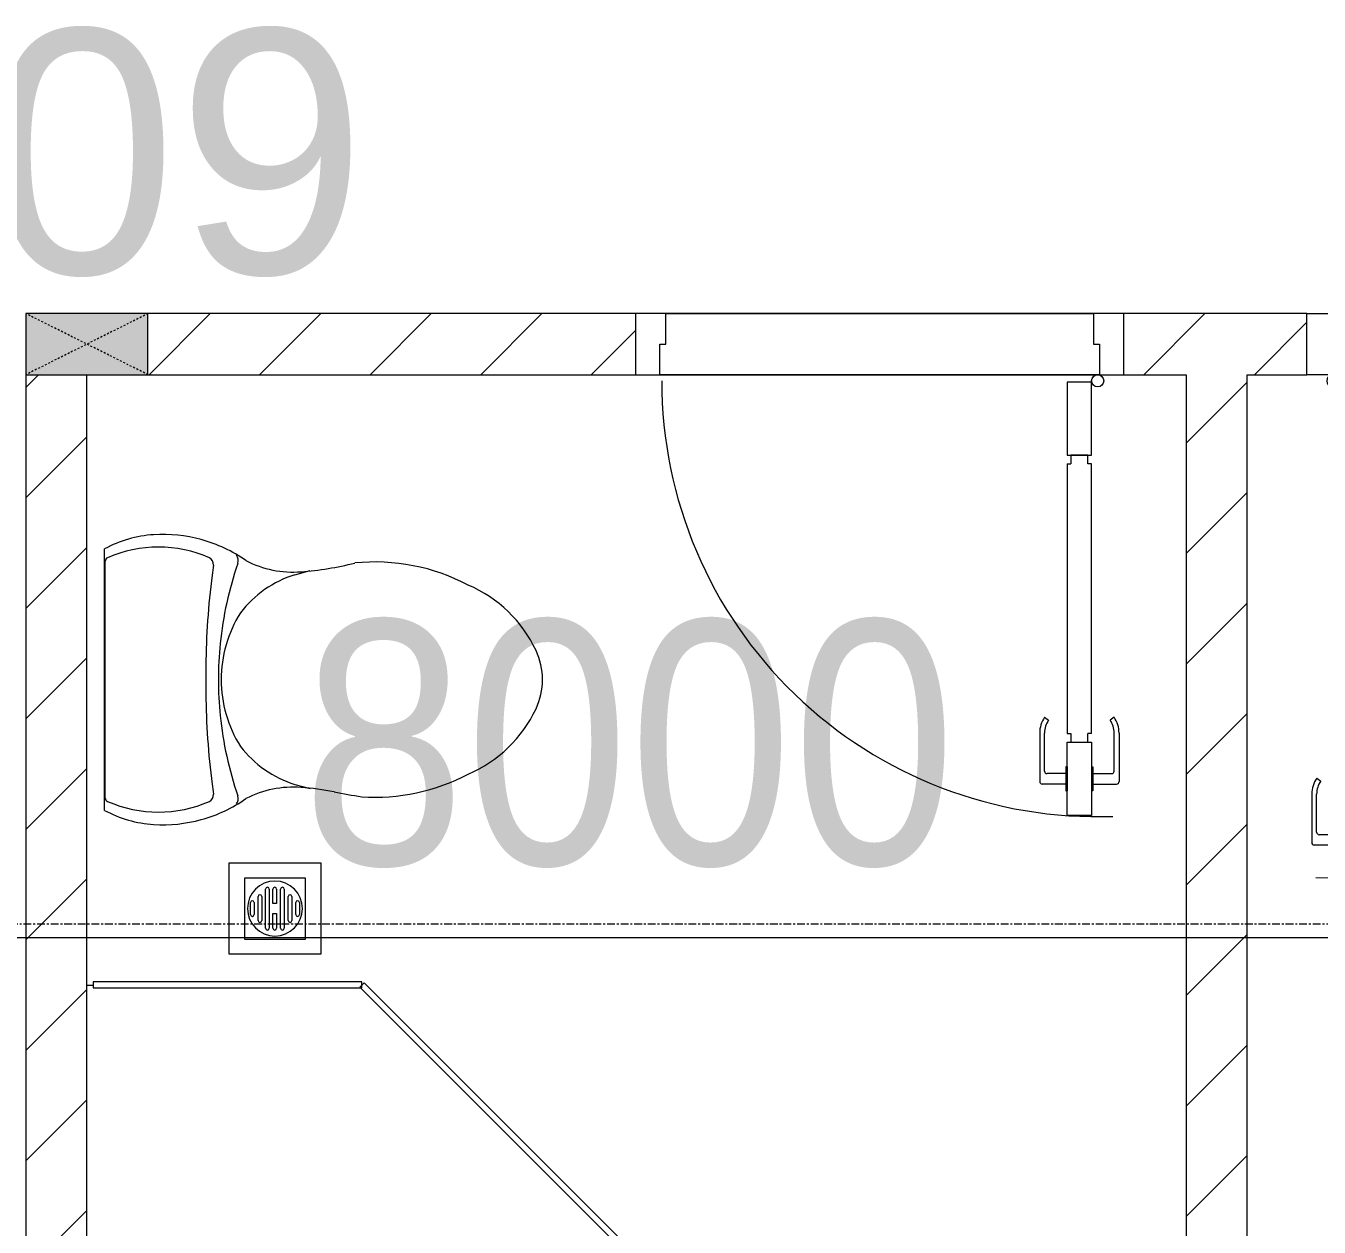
# Model space of a CAD drawing. Header units: millimetres. Extents: x 1591 to 239243, y -15958 to 82755.
# Drawn here: x 174251 to 176369, y 38741 to 40708 of the extents above; entities that cross this region are included whole.
import ezdxf

# ---------------------------------------------------------------- set-up
doc = ezdxf.new("R2010")
doc.units = ezdxf.units.MM
doc.linetypes.add('Dash_2_', pattern=[6, 3, -3])
doc.linetypes.add('Grid Line', pattern=[22.225, 12.7, -3.175, 3.175, -3.175])
for name, color, linetype, lineweight in [('0-1', 250, 'Continuous', 5), ('A-ANNO-DIMS', 211, 'Continuous', 9), ('A-ANNO-DIMS-160', 211, 'Continuous', 9), ('A-AREA-IDEN', 2, 'Continuous', 9), ('A-DETL-GENF-1', 9, 'Continuous', 9), ('A-DOOR-1', 254, 'Continuous', 9), ('A-DOOR-2', 9, 'Continuous', 9), ('A-FLOR-2', 9, 'Continuous', 9), ('A-GLAZ-CURT-1', 254, 'Continuous', 9), ('A-GLAZ-CURT-2', 9, 'Continuous', 9), ('A-WALL-1', 253, 'Continuous', 18), ('A-WALL-2', 9, 'Continuous', 9), ('A-WALL-PATT-1', 10, 'Continuous', 9), ('M-EQPM-1', 254, 'Continuous', 9), ('P-SANR-FIXT-1', 254, 'Continuous', 9), ('S-COLS', 52, 'Continuous', 9), ('S-COLS-4', 254, 'Continuous', 9), ('S-COLS-5', 253, 'Continuous', 18), ('S-COLS-HDLN-1', 9, 'Dash_2_', 9), ('S-GRID-1', 1, 'Grid Line', 9)]:
    doc.layers.add(name, color=color, linetype=linetype, lineweight=lineweight)
doc.styles.add('Arial_9', font='arial_0.ttf', dxfattribs={"height": 400})
doc.styles.add('UTM Avo', font='UTM Avo.ttf', dxfattribs={"width": 0.9, "height": 400})
doc.dimstyles.new('1_Dim_chi_tiet_2_5', dxfattribs={"dimscale": 304.8, "dimtxt": 399.720379, "dimasz": 0.629921, "dimexe": 0.524934, "dimexo": 0.0625, "dimgap": 0.052493, "dimtad": 1, "dimdec": 0, "dimrnd": 5, "dimzin": 0, "dimdsep": 46, "dimtxsty": 'UTM Avo', "dimblk1": 'OBLIQUE', "dimblk2": 'OBLIQUE', "dimsah": 1, "dimcen": 0.09, "dimdle": 0.524934, "dimazin": 0, "dimtfac": 1, "dimtdec": 4, "dimtix": 1, "dimtmove": 0, "dimatfit": 3, "dimfxl": 1.049869, "dimfxlon": 1, "dimtvp": 1, "dimtolj": 1, "dimtzin": 0, "dimarcsym": 2})
pattern_1 = [(45, (0, 0), (-90.50967, 90.50967), [])]

# ---------------------------------------------------------------- blocks, each defined once
blk = doc.blocks.new('DOOR_CW_01 CANH MO-PANEL KINH - DIW_01-900x2200-CỬA GỖ VÂN LAMINATE-553375-TKCS_MB TẦNG 5')
at = {"layer": 'A-DETL-GENF-1'}
for p, q in [((-397, -182), (-397, -62)), ((-397, -62), (-357, -62)), ((-357, -62), (-357, -182)), ((-357, -182), (-397, -182)), ((-391, -196), (-391, -182)), ((-391, -182), (-363, -182)), ((-363, -182), (-363, -196)), ((-397, -196), (-391, -196)), ((-397, -738), (-397, -196)), ((-357, -196), (-363, -196)), ((-357, -196), (-357, -738)), ((-433.9, -711.2), (-427.3, -715.8)), ((-320.1, -711.2), (-326.7, -715.8)), ((-442, -737), (-442, -816.5)), ((-434, -799.5), (-434, -737)), ((-397, -738), (-391, -738)), ((-391, -752), (-391, -738)), ((-357, -738), (-363, -738)), ((-363, -738), (-363, -752)), ((-320, -799.5), (-320, -737)), ((-312, -737), (-312, -816.5)), ((-357, -752), (-397, -752)), ((-397, -752), (-397, -872)), ((-363, -752), (-391, -752)), ((-357, -872), (-357, -752)), ((-399, -803.5), (-430, -803.5)), ((-399, -792.2), (-399, -831.8)), ((-397, -792.2), (-399, -792.2)), ((-397, -792.2), (-397, -831.8)), ((-357, -792.2), (-357, -831.8)), ((-357, -792.2), (-355, -792.2)), ((-355, -792.2), (-355, -831.8)), ((-355, -803.5), (-324, -803.5)), ((-399, -820.5), (-438, -820.5)), ((-355, -820.5), (-316, -820.5)), ((-399, -831.8), (-397, -831.8)), ((-355, -831.8), (-357, -831.8)), ((-397, -872), (-357, -872))]:
    blk.add_line(p, q, dxfattribs=at)
blk.add_circle((-407, -60), 10, dxfattribs=at)
for centre, radius, start, end in [((-407, -60), 814, 268, 0), ((-397, -737), 45, 145, 180), ((-397, -737), 37, 145, 180), ((-357, -737), 37, 0, 35), ((-357, -737), 45, 360, 35), ((-430, -799.5), 4, 180, 270), ((-324, -799.5), 4, 270, 0), ((-438, -816.5), 4, 180, 270), ((-316, -816.5), 4, 270, 0)]:
    blk.add_arc(centre, radius, start, end, dxfattribs=at)
at = {"layer": 'A-DOOR-2'}
for p, q in [((-450, -50), (-450, 50)), ((-450, 50), (-400, 50)), ((-400, 50), (-400, 0)), ((400, 0), (400, 50)), ((400, 50), (450, 50)), ((450, 50), (450, -50)), ((-410, 0), (-410, -50)), ((-400, 0), (-410, 0)), ((410, 0), (400, 0)), ((410, -50), (410, 0)), ((-410, -50), (-450, -50)), ((-407, -50), (-382, -50)), ((450, -50), (410, -50))]:
    blk.add_line(p, q, dxfattribs=at)
blk = doc.blocks.new('DOOR_CW_01 CANH MO-PANEL KINH - DIG_02-800x2200-CỬA NHÔM KÍNH-400864-TKCS_MB TẦNG 5')
at = {"layer": 'A-DETL-GENF-1'}
for p, q in [((-347, 772), (-307, 772)), ((-347, 652), (-347, 772)), ((-307, 772), (-307, 652)), ((-349, 720.5), (-388, 720.5)), ((-349, 731.8), (-347, 731.8)), ((-349, 692.2), (-349, 731.8)), ((-347, 692.2), (-347, 731.8)), ((-307, 692.2), (-307, 731.8)), ((-305, 731.8), (-307, 731.8)), ((-305, 692.2), (-305, 731.8)), ((-305, 720.5), (-266, 720.5)), ((-392, 637), (-392, 716.5)), ((-384, 699.5), (-384, 637)), ((-349, 703.5), (-380, 703.5)), ((-305, 703.5), (-274, 703.5)), ((-270, 699.5), (-270, 637)), ((-262, 637), (-262, 716.5)), ((-347, 692.2), (-349, 692.2)), ((-307, 692.2), (-305, 692.2)), ((-307, 652), (-347, 652)), ((-347, 638), (-341, 638)), ((-347, 638), (-347, 196)), ((-313, 652), (-341, 652)), ((-341, 652), (-341, 638)), ((-313, 638), (-313, 652)), ((-307, 638), (-313, 638)), ((-307, 196), (-307, 638)), ((-383.9, 611.2), (-377.3, 615.8)), ((-270.1, 611.2), (-276.7, 615.8)), ((-347, 196), (-341, 196)), ((-341, 196), (-341, 182)), ((-307, 196), (-313, 196)), ((-313, 182), (-313, 196)), ((-307, 182), (-347, 182)), ((-347, 182), (-347, 62)), ((-341, 182), (-313, 182)), ((-307, 62), (-307, 182)), ((-347, 62), (-307, 62))]:
    blk.add_line(p, q, dxfattribs=at)
blk.add_circle((-357, 60), 10, dxfattribs=at)
for centre, radius, start, end in [((-357, 60), 714, 360, 92), ((-388, 716.5), 4, 90, 180), ((-266, 716.5), 4, 0, 90), ((-380, 699.5), 4, 90, 180), ((-274, 699.5), 4, 0, 90), ((-347, 637), 45, 180, 215), ((-347, 637), 37, 180, 215), ((-307, 637), 37, 325, 0), ((-307, 637), 45, 325, 0)]:
    blk.add_arc(centre, radius, start, end, dxfattribs=at)
at = {"layer": 'A-DOOR-2'}
for p, q in [((-360, 50), (-400, 50)), ((-400, 50), (-400, -50)), ((-360, 0), (-360, 50)), ((-357, 50), (-332, 50)), ((400, 50), (360, 50)), ((360, 50), (360, 0)), ((400, -50), (400, 50)), ((-350, 0), (-360, 0)), ((-350, -50), (-350, 0)), ((360, 0), (350, 0)), ((350, 0), (350, -50)), ((-400, -50), (-350, -50)), ((350, -50), (400, -50))]:
    blk.add_line(p, q, dxfattribs=at)
blk = doc.blocks.new('TOILET - TOILET-400871-TKCS_MB TẦNG 5')
at = {"layer": 'P-SANR-FIXT-1'}
for p, q in [((-171.7, 330.3), (-178.6, 355.5)), ((171.7, 330.3), (178.6, 355.5)), ((214.2, 19), (-214.2, 19)), ((194, 19.9), (-194, 19.9))]:
    blk.add_line(p, q, dxfattribs=at)
for centre, radius, start, end in [((45.1, 528.6), 217.6, 115.2282, 156.7784), ((0, 624.4), 111.7, 64.7718, 115.2282), ((-45.1, 528.6), 217.6, 23.2216, 64.7718), ((137.1, 461.2), 329.8, 152.3122, 185.6513), ((-137.1, 461.2), 329.8, 356.3165, 27.6878), ((-719.2, 297.5), 544.3, 4.5441, 13.9464), ((-1948.3, 805.1), 2171.2, 349.1051, 350.319), ((719.2, 297.5), 544.3, 169.7121, 175.4559), ((-343.5, 327.4), 167.3, 332.62, 4.5441), ((343.5, 327.4), 167.3, 175.4559, 207.38), ((-0.4, 384), 179.5, 197.4036, 232.5964), ((0.4, 384), 179.5, 307.4036, 342.5964), ((-4, 115.7), 233.6, 144.7853, 164.7039), ((-195, 224.1), 13.8, 71.0073, 129.3276), ((0.6, 792.1), 586.9, 251.0073, 264.1678), ((0, 416), 206.1, 237.9268, 270), ((0, 416), 206.1, 270, 302.0732), ((-0.6, 792.1), 586.9, 275.8322, 288.9927), ((195, 224.1), 13.8, 50.6724, 108.9927), ((4, 115.7), 233.6, 15.2961, 35.2147), ((-189.1, 185.5), 11.7, 82.4212, 154.5895), ((178.9, 2951.3), 2778.4, 262.4212, 262.7649), ((-14.3, 1400.4), 1215.6, 262.593, 269.6026), ((0, 786.7), 581.5, 264.1678, 275.8322), ((14.3, 1400.4), 1215.6, 270.3974, 277.407), ((-178.9, 2951.3), 2778.4, 277.2351, 277.5788), ((189.1, 185.5), 11.7, 25.4105, 97.5788), ((1.9, 114.1), 239.7, 164.7039, 183.5487), ((-9.8, 107.2), 207.3, 156.2862, 203.7138), ((0, 3462.8), 3278, 269.6026, 270.3974), ((9.8, 107.2), 207.3, 336.2862, 23.7138), ((-1.9, 114.1), 239.7, 356.4513, 15.2961), ((-46.1, 111.1), 191.6, 183.5487, 208.7191), ((46.1, 111.1), 191.6, 331.2809, 356.4513), ((-193.7, 26.4), 6.48, 203.7138, 267.6832), ((193.7, 26.4), 6.48, 272.3168, 336.2862)]:
    blk.add_arc(centre, radius, start, end, dxfattribs=at)
blk = doc.blocks.new('THU NUOC - THU NUOC-455054-TKCS_MB TẦNG 5')
at = {"layer": 'M-EQPM-1'}
for p, q in [((-66.3, -70.6), (-66.3, 79.4)), ((-66.3, 79.4), (83.7, 79.4)), ((83.7, 79.4), (83.7, -70.6)), ((58.7, 54.4), (-41.3, 54.4)), ((-41.3, 54.4), (-41.3, -45.6)), ((-1.1, 44.5), (18.5, 44.5)), ((58.7, -45.6), (58.7, 54.4)), ((-11, 32.1), (28.5, 32.1)), ((28.5, 26.1), (-11, 26.1)), ((18.5, 38.5), (-1.1, 38.5)), ((-23.3, 19.6), (40.9, 19.6)), ((40.9, 13.6), (-23.3, 13.6)), ((-23.3, 7.2), (0.7, 7.2)), ((0.7, 1.2), (-23.3, 1.2)), ((0.7, 7.2), (0.7, 1.2)), ((16.7, 1.2), (16.7, 7.2)), ((16.7, 7.2), (40.9, 7.2)), ((40.9, 1.2), (16.7, 1.2)), ((-23.3, -4.8), (40.9, -4.8)), ((40.9, -10.8), (-23.3, -10.8)), ((-11, -17.3), (28.5, -17.3)), ((28.5, -23.3), (-11, -23.3)), ((-1.1, -29.6), (18.5, -29.6)), ((18.5, -35.6), (-1.1, -35.6)), ((-41.3, -45.6), (58.7, -45.6)), ((83.7, -70.6), (-66.3, -70.6))]:
    blk.add_line(p, q, dxfattribs=at)
for centre, radius, start, end in [((8.7, 4.4), 45, 0, 180), ((8.7, 4.4), 45, 360, 180), ((-1.1, 41.5), 3, 90, 270), ((18.5, 41.5), 3, 270, 90), ((-11, 29.1), 3, 90, 270), ((28.5, 29.1), 3, 270, 90), ((8.7, 4.4), 45, 180, 0), ((8.7, 4.4), 45, 180, 360), ((-23.3, 16.6), 3, 90, 270), ((-23.3, 4.2), 3, 90, 270), ((40.9, 16.6), 3, 270, 90), ((40.9, 4.2), 3, 270, 90), ((-23.3, -7.8), 3, 90, 270), ((-11, -20.3), 3, 90, 270), ((28.5, -20.3), 3, 270, 90), ((40.9, -7.8), 3, 270, 90), ((-1.1, -32.6), 3, 90, 270), ((18.5, -32.6), 3, 270, 90)]:
    blk.add_arc(centre, radius, start, end, dxfattribs=at)
blk = doc.blocks.new('System Panel - Glazed-901200-TKCS_MB TẦNG 5')
at = {"layer": 'A-GLAZ-CURT-2'}
for p, q in [((220.1, 5), (-220.1, 5)), ((-220.1, 5), (-220.1, -5)), ((220.1, -5), (220.1, 5)), ((-220.1, -5), (220.1, -5))]:
    blk.add_line(p, q, dxfattribs=at)
blk = doc.blocks.new('System Panel - Glazed-579637-TKCS_MB TẦNG 5')
at = {"layer": 'A-GLAZ-CURT-2'}
for p, q in [((352.2, 5), (-352.2, 5)), ((-352.2, 5), (-352.2, -5)), ((352.2, -5), (352.2, 5)), ((-352.2, -5), (352.2, -5))]:
    blk.add_line(p, q, dxfattribs=at)
blk = doc.blocks.new('G1_SOF - BO TRU - 100x200-745959-TKCS_MB TẦNG 5')
at = {"layer": 'S-COLS'}
blk.add_hatch(color=256, dxfattribs=at).paths.add_polyline_path([(-50, 100), (-50, -100), (50, -100), (50, 100)])
at = {"layer": 'S-COLS-5'}
for p, q in [((50, 100), (-50, 100)), ((-50, 100), (-50, -100)), ((50, -100), (50, 100)), ((-50, -100), (50, -100))]:
    blk.add_line(p, q, dxfattribs=at)
at = {"layer": 'S-COLS-HDLN-1'}
for p, q in [((50, 100), (-50, -100)), ((-50, 100), (50, -100))]:
    blk.add_line(p, q, dxfattribs=at)
blk = doc.blocks.new('NCV_TKTC_TANG 5_rvt-1-TKCS_MB TẦNG 5')
at = {"layer": 'A-WALL-PATT-1'}
h = blk.add_hatch(dxfattribs=at)
h.set_pattern_fill('FP_1', color=256, style=0, pattern_type=2)
h.set_pattern_definition(pattern_1)
h.paths.add_polyline_path([(74243.3, 40136.9), (74350.5, 40136.9), (74350.5, 40236.9), (74050.9, 40236.9), (74052.1, 40136.9), (74212.8, 40136.9)])
h.paths.add_polyline_path([(77177.6, 40136.9), (77177.6, 40236.9), (77050.5, 40236.9), (77050.5, 40136.9), (77071.7, 40136.9)])
h.paths.add_polyline_path([(76150.5, 40136.9), (76150.5, 40236.9), (75752.6, 40236.9), (75752.6, 40136.9)])
h.paths.add_polyline_path([(75250.5, 40136.9), (75552.6, 40136.9), (75552.6, 40236.9), (75250.5, 40236.9), (75250.5, 40186.9)])
h.paths.add_polyline_path([(72452.6, 40136.9), (73250.9, 40136.9), (73250.9, 40236.9), (72452.6, 40236.9), (72452.6, 40148.1)])
h = blk.add_hatch(dxfattribs=at)
h.set_pattern_fill('FP_1', color=256, style=0, pattern_type=2)
h.set_pattern_definition(pattern_1)
h.paths.add_polyline_path([(72352.6, 35737.4), (72352.6, 37736.9), (72252.6, 37736.9), (72252.6, 35737.4), (72352.6, 35737.4)])
h.paths.add_polyline_path([(72352.6, 37836.9), (72352.6, 40136.9), (72252.6, 40136.9), (72252.6, 37836.9)])
h = blk.add_hatch(dxfattribs=at)
h.set_pattern_fill('FP_1', color=256, style=0, pattern_type=2)
h.set_pattern_definition(pattern_1)
h.paths.add_polyline_path([(74152.6, 38186.9), (74252.6, 38186.9), (74252.6, 40136.9), (74152.6, 40136.9), (74152.6, 38432.1)])
at = {"layer": 'A-FLOR-2'}
for p, q in [((73300.9, 40236.9), (74000.9, 40236.9)), ((74000.9, 40236.9), (73300.9, 40236.9)), ((73290.9, 40136.9), (74010.9, 40136.9)), ((72352.6, 39136.9), (72362.6, 39136.9))]:
    blk.add_line(p, q, dxfattribs=at)
at = {"layer": 'A-WALL-1'}
for p, q in [((73250.9, 40236.9), (72452.6, 40236.9)), ((74350.5, 40236.9), (74050.9, 40236.9)), ((72252.6, 40136.9), (72252.6, 37836.9)), ((72352.6, 37836.9), (72352.6, 40136.9)), ((72452.6, 40136.9), (73250.9, 40136.9)), ((74050.9, 40136.9), (74152.6, 40136.9)), ((74152.6, 40136.9), (74152.6, 38186.9)), ((74252.6, 40136.9), (74350.5, 40136.9)), ((74252.6, 38186.9), (74252.6, 40136.9))]:
    blk.add_line(p, q, dxfattribs=at)
at = {"layer": 'A-WALL-2'}
for p, q in [((73300.9, 40236.9), (74000.9, 40236.9)), ((74010.9, 40136.9), (73290.9, 40136.9))]:
    blk.add_line(p, q, dxfattribs=at)
at = {"layer": 'A-DOOR-1', "rotation": 180}
blk.add_blockref('DOOR_CW_01 CANH MO-PANEL KINH - DIG_02-800x2200-CỬA NHÔM KÍNH-400864-TKCS_MB TẦNG 5', (73650.9, 40186.9), dxfattribs=at)
at = {"layer": 'A-DOOR-1'}
blk.add_blockref('DOOR_CW_01 CANH MO-PANEL KINH - DIW_01-900x2200-CỬA GỖ VÂN LAMINATE-553375-TKCS_MB TẦNG 5', (74800.5, 40186.9), dxfattribs=at)
at = {"layer": 'A-GLAZ-CURT-1'}
blk.add_blockref('System Panel - Glazed-901200-TKCS_MB TẦNG 5', (72582.7, 39137.4), dxfattribs=at)
at = {"layer": 'A-GLAZ-CURT-1', "rotation": 314.9999999999997}
blk.add_blockref('System Panel - Glazed-579637-TKCS_MB TẦNG 5', (73051.9, 38888.3), dxfattribs=at)
at = {"layer": 'M-EQPM-1', "rotation": 269.9999999999992}
blk.add_blockref('THU NUOC - THU NUOC-455054-TKCS_MB TẦNG 5', (72656.1, 39271.1), dxfattribs=at)
at = {"layer": 'P-SANR-FIXT-1', "rotation": 270.0000000000002}
blk.add_blockref('TOILET - TOILET-400871-TKCS_MB TẦNG 5', (72362.6, 39637.4), dxfattribs=at)
at = {"layer": 'S-COLS-4', "rotation": 269.9999999999993}
blk.add_blockref('G1_SOF - BO TRU - 100x200-745959-TKCS_MB TẦNG 5', (72352.6, 40186.9), dxfattribs=at)
blk = doc.blocks.new('DIMBLOCK46-TKCS_MB TẦNG 5')
at = {"layer": 'A-ANNO-DIMS-160'}
for p, q in [((171251.4, 39534.8), (171251.4, 39054.8)), ((171251.4, 39214.8), (171251.4, 39534.8)), ((179251.4, 39534.8), (179251.4, 39054.8)), ((179251.4, 39214.8), (179251.4, 39534.8)), ((171091.4, 39214.8), (179411.4, 39214.8))]:
    blk.add_line(p, q, dxfattribs=at)
at = {"layer": 'A-ANNO-DIMS-160', "lineweight": 25}
for p, q in [((171251.4, 39214.8), (171347.4, 39310.8)), ((179251.4, 39214.8), (179347.4, 39310.8)), ((171251.4, 39214.8), (171155.4, 39118.8)), ((179251.4, 39214.8), (179155.4, 39118.8))]:
    blk.add_line(p, q, dxfattribs=at)
at = {"layer": 'A-ANNO-DIMS-160', "color": 0, "insert": (174703.6, 39734.4), "char_height": 400, "width": 1314.636, "attachment_point": 1, "line_spacing_factor": 1.110334, "style": 'UTM Avo'}
blk.add_mtext('8000', dxfattribs=at)
blk = doc.blocks.new('_Oblique')
at = {"color": 0, "linetype": 'ByBlock', "lineweight": -2}
blk.add_line((-0.5, -0.5), (0.5, 0.5), dxfattribs=at)

msp = doc.modelspace()

# ---------------------------------------------------------------- linework, layer by layer
at = {"layer": 'S-GRID-1'}
msp.add_line((229978.4, 39236.9), (136410.9, 39236.9), dxfattribs=at)

# ---------------------------------------------------------------- block references
at = {"layer": '0-1'}
msp.add_blockref('NCV_TKTC_TANG 5_rvt-1-TKCS_MB TẦNG 5', (101998.8, 0), dxfattribs=at)

# ---------------------------------------------------------------- texts
at = {"layer": 'A-AREA-IDEN', "insert": (173690.9, 40296.7), "char_height": 400, "width": 2233.6, "attachment_point": 8, "line_spacing_factor": 0.936439, "style": 'Arial_9'}
msp.add_mtext('\\pt8,16,24,32,40,48,56,64,72,80,88,96,104,112,120,128,136,144,152,160,168,176,184,192,200,208,216,224,232,240,248,256;A2.05.09', dxfattribs=at)

# ---------------------------------------------------------------- dimensions: what is measured, and where the dimension line sits
at = {"layer": 'A-ANNO-DIMS'}
dim = msp.add_linear_dim(base=(179251.4, 39214.8), p1=(171251.4, 39534.8), p2=(179251.4, 39534.8), dimstyle='1_Dim_chi_tiet_2_5', override={"dimpost": '<>', "dimfxl": 8000}, dxfattribs=at)
dim.commit()
dim.dimension.update_dxf_attribs({"geometry": 'DIMBLOCK46-TKCS_MB TẦNG 5', "text_midpoint": (175251.4, 39437.8)})

doc.saveas('drawing.dxf')
